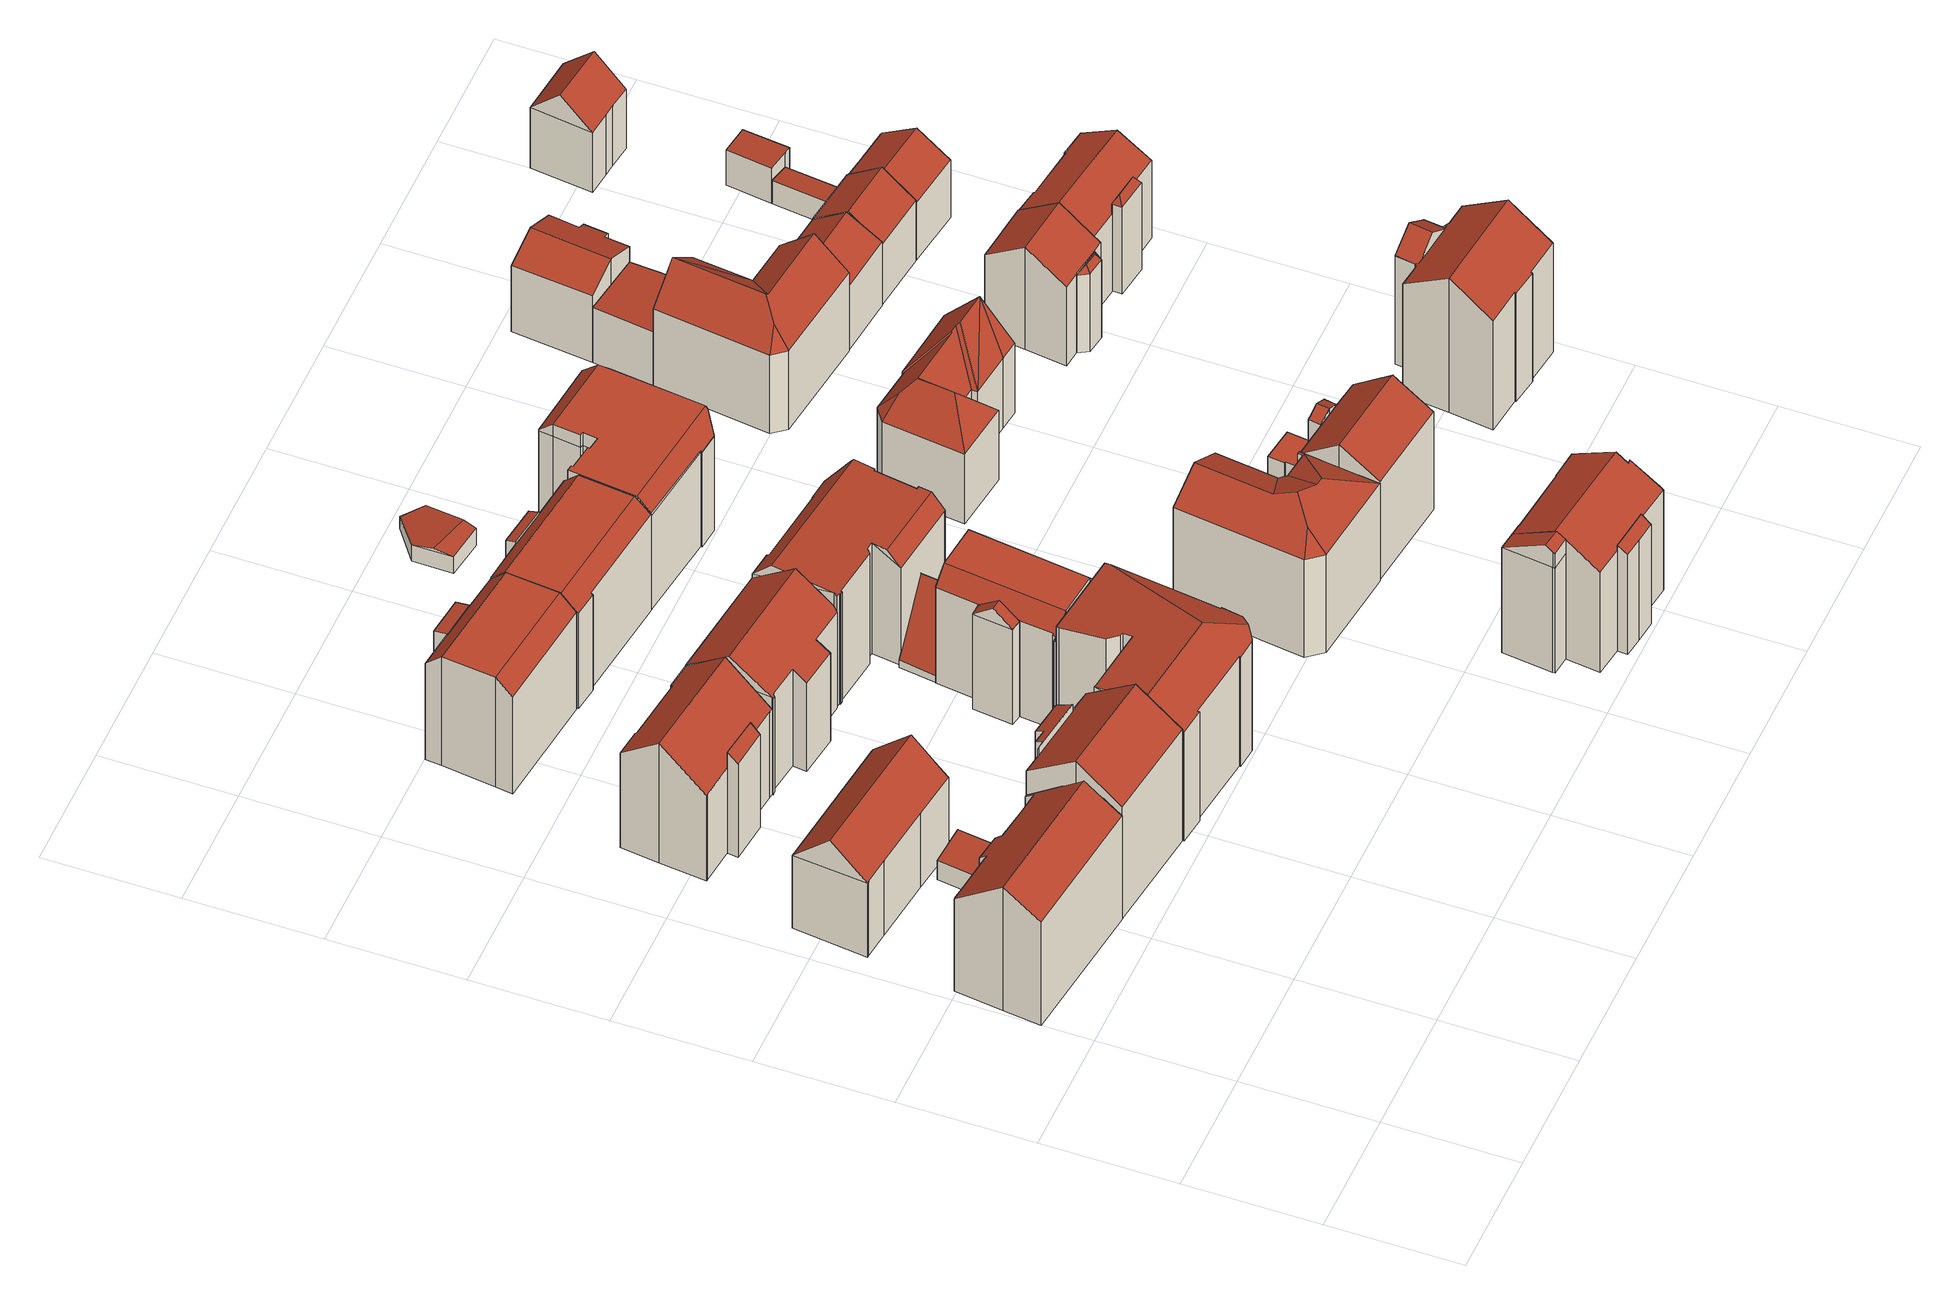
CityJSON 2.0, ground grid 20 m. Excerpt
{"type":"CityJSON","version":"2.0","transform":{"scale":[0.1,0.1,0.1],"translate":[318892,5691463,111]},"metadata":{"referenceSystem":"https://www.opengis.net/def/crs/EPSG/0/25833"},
"CityObjects":{
"building1":{"type":"Building","attributes":{"Dachtyp_tdc":"tdcGableRoof","Gemeindeschluessel":14713000,"Dachneigung":39.08,"QualitaetDacherkennung":72,"Geometrietyp2DReferenz":"3000","function":"31001_9998","roofType":"3100","measuredHeight":23.07},"geometry":[{"type":"MultiSurface","lod":"2","boundaries":[[[0,1,2,3]],[[1,4,5,2]],[[4,6,7,5]],[[6,8,9,7]],[[8,10,11,9]],[[10,12,13,11]],[[12,14,15,13]],[[14,16,17,15]],[[16,18,19,17]],[[18,20,21,19]],[[20,22,23,21]],[[22,24,25,23]],[[24,26,27,25]],[[26,28,29,27]],[[28,30,31,29]],[[30,0,3,31]],[[26,24,22,20,18,16,14,12,10,8,6,4,1,0]],[[0,30,28,26]],[[3,2,5,7,9,11,13,15,17,19,21,23,25,27,29,31]]],"semantics":{"surfaces":[{"type":"WallSurface"},{"type":"RoofSurface"},{"type":"GroundSurface"}],"values":[0,0,0,0,0,0,0,0,0,0,0,0,0,0,0,0,1,1,2]}}]},
"building2":{"type":"Building","attributes":{"Dachtyp_tdc":"tdcFreeFormRoof","Gemeindeschluessel":14713000,"Dachneigung":44,"QualitaetDacherkennung":68,"Geometrietyp2DReferenz":"3000","function":"31001_9998","roofType":"5000","measuredHeight":19.1},"geometry":[{"type":"MultiSurface","lod":"2","boundaries":[[[32,33,34,35]],[[33,36,37,34]],[[36,38,39,37]],[[38,40,41,39]],[[40,42,43,41]],[[42,44,45,43]],[[44,46,47,45]],[[46,48,49,47]],[[48,50,51,49]],[[50,32,35,51]],[[52,40,38,36,33,53]],[[44,42,52,53,32,50,48,46]],[[42,40,52]],[[33,32,53]],[[35,34,37,39,41,43,45,47,49,51]]],"semantics":{"surfaces":[{"type":"WallSurface"},{"type":"RoofSurface"},{"type":"GroundSurface"}],"values":[0,0,0,0,0,0,0,0,0,0,1,1,0,0,2]}}]},
"building3":{"type":"Building","attributes":{"Dachtyp_tdc":"tdcPolyFlatRoof","Gemeindeschluessel":14713000,"Dachneigung":8.87,"QualitaetDacherkennung":78,"Geometrietyp2DReferenz":"3000","function":"31001_9998","roofType":"2100","measuredHeight":4.42},"geometry":[{"type":"MultiSurface","lod":"2","boundaries":[[[54,55,56,57]],[[55,58,59,56]],[[58,60,61,59]],[[60,54,57,61]],[[60,58,55,54]],[[57,56,59,61]]],"semantics":{"surfaces":[{"type":"WallSurface"},{"type":"RoofSurface"},{"type":"GroundSurface"}],"values":[0,0,0,0,1,2]}}]},
"building4":{"type":"Building","attributes":{"Gemeindeschluessel":14713000,"Geometrietyp2DReferenz":"3000","function":"31001_9998","roofType":"9999"},"children":["building4-1","building4-2"]},
"building4-1":{"type":"BuildingPart","attributes":{"Dachtyp_tdc":"tdcPolyFlatRoof","Dachneigung":25.9,"QualitaetDacherkennung":53,"Geometrietyp2DReferenz":"3000","roofType":"2100","measuredHeight":21.74},"parents":["building4"],"geometry":[{"type":"MultiSurface","lod":"2","boundaries":[[[62,63,64,65,66]],[[67,68,69]],[[67,70,71,68]],[[70,72,73,71]],[[72,74,75,73]],[[74,76,77,75]],[[76,78,79,77]],[[78,62,66,79]],[[78,76,74,72,70,67,63,62]],[[66,65,68,71,73,75,77,79]],[[67,69,64,63]],[[69,68,65,64]]],"semantics":{"surfaces":[{"type":"WallSurface"},{"type":"RoofSurface"},{"type":"GroundSurface"},{"type":"ClosureSurface"}],"values":[0,0,0,0,0,0,0,0,1,2,0,3]}}]},
"building4-2":{"type":"BuildingPart","attributes":{"Dachtyp_tdc":"tdcGableRoof","Dachneigung":36.3,"QualitaetDacherkennung":72,"Geometrietyp2DReferenz":"3000","roofType":"3100","measuredHeight":25.84},"parents":["building4"],"geometry":[{"type":"MultiSurface","lod":"2","boundaries":[[[80,81,82,83]],[[81,69,68,82]],[[64,84,66,65]],[[84,85,86,66]],[[85,87,88,86]],[[87,89,90,88]],[[89,91,92,90]],[[91,93,94,92]],[[93,80,83,94]],[[89,87,85,84,64,69,81,80]],[[80,93,91,89]],[[83,82,68,65,66,86,88,90,92,94]],[[65,68,69,64]]],"semantics":{"surfaces":[{"type":"WallSurface"},{"type":"RoofSurface"},{"type":"GroundSurface"},{"type":"ClosureSurface"}],"values":[0,0,0,0,0,0,0,0,0,1,1,2,3]}}]},
"building5":{"type":"Building","attributes":{"Gemeindeschluessel":14713000,"Geometrietyp2DReferenz":"3000","function":"31001_9998","roofType":"9999"},"children":["building5-1","building5-2"]},
"building5-1":{"type":"BuildingPart","attributes":{"Dachtyp_tdc":"tdcGableRoof","Dachneigung":42.45,"QualitaetDacherkennung":60,"Geometrietyp2DReferenz":"3000","roofType":"3100","measuredHeight":22.22},"parents":["building5"],"geometry":[{"type":"MultiSurface","lod":"2","boundaries":[[[95,96,97,98]],[[96,99,100,97]],[[99,101,102,100]],[[101,103,104,102]],[[103,105,106,104]],[[105,107,108,106]],[[107,109,110,108]],[[103,101,99,96,95,111,112,113]],[[113,114,115,116,109,107,105,103]],[[110,117,118,119,120,121,122,98,97,100,102,104,106,108]],[[116,115,118,117]],[[115,114,119,118]],[[114,113,120,119]],[[113,112,121,120]],[[112,111,122,121]],[[111,95,98,122]],[[116,117,110,109]]],"semantics":{"surfaces":[{"type":"WallSurface"},{"type":"RoofSurface"},{"type":"GroundSurface"},{"type":"ClosureSurface"}],"values":[0,0,0,0,0,0,0,1,1,2,0,0,0,0,0,0,3]}}]},
"building5-2":{"type":"BuildingPart","attributes":{"Dachtyp_tdc":"tdcPolyFlatRoof","Dachneigung":42.51,"QualitaetDacherkennung":28,"Geometrietyp2DReferenz":"3000","roofType":"2100","measuredHeight":18.72},"parents":["building5"],"geometry":[{"type":"MultiSurface","lod":"2","boundaries":[[[123,124,116,117,125]],[[126,127,128,110,109]],[[127,123,125,128]],[[127,126,124,123]],[[125,117,110,128]],[[126,109,116,124]],[[109,110,117,116]]],"semantics":{"surfaces":[{"type":"WallSurface"},{"type":"RoofSurface"},{"type":"GroundSurface"},{"type":"ClosureSurface"}],"values":[0,0,0,1,2,0,3]}}]},
"building6":{"type":"Building","attributes":{"Gemeindeschluessel":14713000,"Geometrietyp2DReferenz":"3000","function":"31001_9998","roofType":"9999"},"children":["building6-1","building6-2"]},
"building6-1":{"type":"BuildingPart","attributes":{"Dachtyp_tdc":"tdcCutGableRoof","Dachneigung":1.69,"QualitaetDacherkennung":73,"Geometrietyp2DReferenz":"3000","roofType":"9999","measuredHeight":20.48},"parents":["building6"],"geometry":[{"type":"MultiSurface","lod":"2","boundaries":[[[129,130,131,132]],[[133,134,135,136]],[[134,137,138,135]],[[137,139,140,138]],[[139,141,142,140]],[[141,143,144,142]],[[143,145,146,144]],[[145,147,148,146]],[[147,149,150,148]],[[149,129,132,150]],[[139,137,134,133,151,130,129,149]],[[147,145,143,141]],[[149,147,141,139]],[[132,131,152,136,135,138,140,142,144,146,148,150]],[[152,131,130,151]],[[136,152,151,133]]],"semantics":{"surfaces":[{"type":"WallSurface"},{"type":"RoofSurface"},{"type":"GroundSurface"},{"type":"ClosureSurface"}],"values":[0,0,0,0,0,0,0,0,0,0,1,1,1,2,3,3]}}]},
"building6-2":{"type":"BuildingPart","attributes":{"Dachtyp_tdc":"tdcPolyFlatRoof","Dachneigung":6.76,"QualitaetDacherkennung":31,"Geometrietyp2DReferenz":"3000","roofType":"2100","measuredHeight":18.03},"parents":["building6"],"geometry":[{"type":"MultiSurface","lod":"2","boundaries":[[[153,154,155,131,130]],[[154,156,157,155]],[[156,158,133,136,157]],[[158,156,154,153,159]],[[152,131,155,157,136]],[[153,130,151,159]],[[130,131,152,151]],[[151,133,158,159]],[[151,152,136,133]]],"semantics":{"surfaces":[{"type":"WallSurface"},{"type":"RoofSurface"},{"type":"GroundSurface"},{"type":"ClosureSurface"}],"values":[0,0,0,1,2,0,3,0,3]}}]},
"building7":{"type":"Building","attributes":{"Dachtyp_tdc":"tdcFreeFormRoof","Gemeindeschluessel":14713000,"Dachneigung":35.93,"QualitaetDacherkennung":63,"Geometrietyp2DReferenz":"3000","function":"31001_9998","roofType":"5000","measuredHeight":22.52},"geometry":[{"type":"MultiSurface","lod":"2","boundaries":[[[160,161,162,163]],[[161,164,165,162]],[[164,166,167,165]],[[166,168,169,167]],[[168,170,171,169]],[[170,172,173,171]],[[172,174,175,173]],[[174,176,177,175]],[[176,178,179,177]],[[178,180,181,179]],[[180,182,183,181]],[[182,160,163,183]],[[184,166,164,185]],[[174,172,170,168,184,185,161,160,182,180,178,176]],[[164,161,185]],[[168,166,184]],[[163,162,165,167,169,171,173,175,177,179,181,183]]],"semantics":{"surfaces":[{"type":"WallSurface"},{"type":"RoofSurface"},{"type":"GroundSurface"}],"values":[0,0,0,0,0,0,0,0,0,0,0,0,1,1,0,0,2]}}]},
"building8":{"type":"Building","attributes":{"Dachtyp_tdc":"tdcFreeFormRoof","Gemeindeschluessel":14713000,"Dachneigung":10.15,"QualitaetDacherkennung":30,"Geometrietyp2DReferenz":"3000","function":"31001_9998","roofType":"5000","measuredHeight":23.52},"geometry":[{"type":"MultiSurface","lod":"2","boundaries":[[[186,187,188,189]],[[187,190,191,188]],[[190,192,193,191]],[[192,194,195,193]],[[194,196,197,195]],[[196,198,199,197]],[[198,200,201,199]],[[200,202,203,201]],[[202,204,205,203]],[[204,206,207,205]],[[206,208,209,207]],[[208,210,211,209]],[[210,212,213,211]],[[212,214,215,213]],[[214,216,217,215]],[[216,218,219,217]],[[218,220,221,219]],[[220,222,223,221]],[[222,224,225,223]],[[224,226,227,225]],[[226,186,189,227]],[[194,228,229,230,200,198,196]],[[229,228,192,190,187,186,226,224,222,220,218,231]],[[212,210,208,206,204,202,230,229,231,216,214]],[[218,216,231]],[[194,192,228]],[[202,200,230]],[[189,188,191,193,195,197,199,201,203,205,207,209,211,213,215,217,219,221,223,225,227]]],"semantics":{"surfaces":[{"type":"WallSurface"},{"type":"RoofSurface"},{"type":"GroundSurface"}],"values":[0,0,0,0,0,0,0,0,0,0,0,0,0,0,0,0,0,0,0,0,0,1,1,1,0,0,0,2]}}]},
"building9":{"type":"Building","attributes":{"Gemeindeschluessel":14713000,"Geometrietyp2DReferenz":"3000","function":"31001_9998","roofType":"9999"},"children":["building9-1","building9-2"]},
"building9-1":{"type":"BuildingPart","attributes":{"Dachtyp_tdc":"tdcCutGableRoof","Dachneigung":1.53,"QualitaetDacherkennung":75,"Geometrietyp2DReferenz":"3000","roofType":"9999","measuredHeight":20.64},"parents":["building9"],"geometry":[{"type":"MultiSurface","lod":"2","boundaries":[[[232,233,234,235]],[[233,236,237,234]],[[236,238,239,237]],[[238,240,241,239]],[[240,242,243,241]],[[242,244,245,243]],[[244,246,247,245]],[[246,248,249,247]],[[248,250,251,252,249]],[[253,254,255,256]],[[253,257,258,254]],[[257,259,260,258]],[[259,261,262,260]],[[261,263,264,262]],[[263,232,235,264]],[[236,233,232,263]],[[261,259,257,253,265,266,267,250,248,246,244,242,240,238]],[[263,261,238,236]],[[235,234,237,239,241,243,245,247,249,252,268,254,258,260,262,264]],[[269,251,250,267]],[[269,268,252,251]],[[253,256,265]],[[266,269,267]],[[255,254,268,269]],[[255,269,266,265,256]]],"semantics":{"surfaces":[{"type":"WallSurface"},{"type":"RoofSurface"},{"type":"GroundSurface"},{"type":"ClosureSurface"}],"values":[0,0,0,0,0,0,0,0,0,0,0,0,0,0,0,1,1,1,2,0,3,0,0,3,3]}}]},
"building9-2":{"type":"BuildingPart","attributes":{"Dachtyp_tdc":"tdcGableRoof","Dachneigung":37.8,"QualitaetDacherkennung":57,"Geometrietyp2DReferenz":"3000","roofType":"3100","measuredHeight":20.12},"parents":["building9"],"geometry":[{"type":"MultiSurface","lod":"2","boundaries":[[[251,270,271,252]],[[270,272,273,271]],[[272,255,254,273]],[[274,251,269,266,275,276]],[[256,277,276,275,265]],[[272,277,256,255]],[[270,274,276,277,272]],[[251,274,270]],[[252,271,273,254,268]],[[268,254,255,269]],[[252,268,269,251]],[[265,275,266]],[[255,256,265,266,269]]],"semantics":{"surfaces":[{"type":"WallSurface"},{"type":"RoofSurface"},{"type":"GroundSurface"},{"type":"ClosureSurface"}],"values":[0,0,0,1,1,0,0,0,2,3,3,0,3]}}]},
"building10":{"type":"Building","attributes":{"Gemeindeschluessel":14713000,"Geometrietyp2DReferenz":"3000","function":"31001_9998","roofType":"9999"},"children":["building10-1","building10-2"]},
"building10-1":{"type":"BuildingPart","attributes":{"Dachtyp_tdc":"tdcPolyFlatRoof","Dachneigung":19.89,"QualitaetDacherkennung":38,"Geometrietyp2DReferenz":"3000","roofType":"2100","measuredHeight":18.33},"parents":["building10"],"geometry":[{"type":"MultiSurface","lod":"2","boundaries":[[[278,279,280,281,282]],[[283,284,285,286,287]],[[284,278,282,285]],[[284,283,279,278]],[[282,281,286,285]],[[287,280,279,283]],[[287,286,281,280]]],"semantics":{"surfaces":[{"type":"WallSurface"},{"type":"RoofSurface"},{"type":"GroundSurface"},{"type":"ClosureSurface"}],"values":[0,0,0,1,2,0,3]}}]},
"building10-2":{"type":"BuildingPart","attributes":{"Dachtyp_tdc":"tdcCutGableRoof","Dachneigung":0.555,"QualitaetDacherkennung":73,"Geometrietyp2DReferenz":"3000","roofType":"9999","measuredHeight":20.12},"parents":["building10"],"geometry":[{"type":"MultiSurface","lod":"2","boundaries":[[[288,289,290,291]],[[289,292,293,290]],[[292,294,295,293]],[[294,296,297,295]],[[296,298,299,297]],[[298,300,301,299]],[[300,302,303,301]],[[302,287,286,303]],[[280,304,281]],[[304,305,306,281]],[[305,307,308,306]],[[307,309,310,308]],[[309,311,312,310]],[[311,288,291,312]],[[298,296,294,292,289,288,311]],[[309,307,305,304,280,287,302,300]],[[311,309,300,298]],[[291,290,293,295,297,299,301,303,286,281,306,308,310,312]],[[280,281,286,287]]],"semantics":{"surfaces":[{"type":"WallSurface"},{"type":"RoofSurface"},{"type":"GroundSurface"},{"type":"ClosureSurface"}],"values":[0,0,0,0,0,0,0,0,0,0,0,0,0,0,1,1,1,2,3]}}]},
"building11":{"type":"Building","attributes":{"Dachtyp_tdc":"tdcFreeFormRoof","Gemeindeschluessel":14713000,"Dachneigung":2.54,"QualitaetDacherkennung":44,"Geometrietyp2DReferenz":"3000","function":"31001_9998","roofType":"5000","measuredHeight":21.03},"geometry":[{"type":"MultiSurface","lod":"2","boundaries":[[[313,314,315,316]],[[314,317,318,315]],[[317,319,320,318]],[[319,321,322,320]],[[321,323,324,322]],[[323,325,326,324]],[[325,327,328,326]],[[327,329,330,328]],[[329,331,332,330]],[[331,333,334,332]],[[333,335,336,334]],[[335,337,338,336]],[[337,339,340,338]],[[339,341,342,340]],[[341,343,344,342]],[[343,345,346,344]],[[345,347,348,346]],[[347,349,350,348]],[[349,351,352,350]],[[351,353,354,352]],[[353,355,356,354]],[[355,357,358,356]],[[357,359,360,358]],[[359,361,362,360]],[[361,313,316,362]],[[363,333,331,329,327,325,323,321,364]],[[347,345,365,366,349]],[[339,337,335,363,364,319,317,314,313,361,359,357,355,353,351,366,365,343,341]],[[335,333,363]],[[345,343,365]],[[351,349,366]],[[321,319,364]],[[316,315,318,320,322,324,326,328,330,332,334,336,338,340,342,344,346,348,350,352,354,356,358,360,362]]],"semantics":{"surfaces":[{"type":"WallSurface"},{"type":"RoofSurface"},{"type":"GroundSurface"}],"values":[0,0,0,0,0,0,0,0,0,0,0,0,0,0,0,0,0,0,0,0,0,0,0,0,0,1,1,1,0,0,0,0,2]}}]},
"building12":{"type":"Building","attributes":{"Dachtyp_tdc":"tdcFreeFormRoof","Gemeindeschluessel":14713000,"Dachneigung":61.98,"QualitaetDacherkennung":3,"Geometrietyp2DReferenz":"3000","function":"31001_9998","roofType":"5000","measuredHeight":12.29},"geometry":[{"type":"MultiSurface","lod":"2","boundaries":[[[367,368,369]],[[370,371,372]],[[235,260,373,374]],[[371,370,260,235]],[[370,368,373,260]],[[368,367,374,373]],[[367,371,235,374]],[[372,369,368,370]],[[371,367,369,372]]],"semantics":{"surfaces":[{"type":"WallSurface"},{"type":"GroundSurface"},{"type":"RoofSurface"}],"values":[0,0,1,0,0,0,0,2,2]}}]},
"building13":{"type":"Building","attributes":{"Gemeindeschluessel":14713000,"Geometrietyp2DReferenz":"3000","function":"31001_9998","roofType":"9999"},"children":["building13-1","building13-2","building13-3"]},
"building13-1":{"type":"BuildingPart","attributes":{"Dachtyp_tdc":"tdcGableRoof","Dachneigung":29.04,"QualitaetDacherkennung":49,"Geometrietyp2DReferenz":"3000","roofType":"3100","measuredHeight":23.21},"parents":["building13"],"geometry":[{"type":"MultiSurface","lod":"2","boundaries":[[[375,376,377,378]],[[376,379,380,377]],[[379,381,382,380]],[[383,375,378,384]],[[385,386,387,388,389]],[[386,390,391,381,379,387]],[[376,388,387,379]],[[375,389,388,376]],[[383,392,385,389,375]],[[378,377,380,382,393,384]],[[384,393,394,383]],[[393,382,381,394]],[[386,385,392,390]],[[390,392,383,394,391]],[[391,394,381]]],"semantics":{"surfaces":[{"type":"WallSurface"},{"type":"RoofSurface"},{"type":"GroundSurface"},{"type":"ClosureSurface"}],"values":[0,0,0,0,1,1,0,0,0,2,3,3,0,3,3]}}]},
"building13-2":{"type":"BuildingPart","attributes":{"Dachtyp_tdc":"tdcGableRoof","Dachneigung":33.99,"QualitaetDacherkennung":71,"Geometrietyp2DReferenz":"3000","roofType":"3100","measuredHeight":23.21},"parents":["building13"],"geometry":[{"type":"MultiSurface","lod":"2","boundaries":[[[395,396,397,398]],[[396,399,400,397]],[[399,401,402,400]],[[401,403,404,402]],[[403,405,406,404]],[[405,407,408,406]],[[407,409,410,408]],[[409,411,412,410]],[[411,413,414,412]],[[413,415,416,414]],[[415,417,418,416]],[[419,420,421,422]],[[420,392,383,384,421]],[[423,424,382,381]],[[423,395,398,424]],[[425,390,392,420,419,417,415,413,411,409,407,405]],[[405,403,401,399,396,395,423,381,425]],[[398,397,400,402,404,406,408,410,412,414,416,418,422,421,384,393,382,424]],[[422,418,417,419]],[[391,390,425]],[[393,384,383,394]],[[394,383,392,390,391]],[[381,391,425]],[[393,394,381,382]],[[381,394,391]]],"semantics":{"surfaces":[{"type":"WallSurface"},{"type":"RoofSurface"},{"type":"GroundSurface"},{"type":"ClosureSurface"}],"values":[0,0,0,0,0,0,0,0,0,0,0,0,0,0,0,1,1,2,3,0,3,3,0,3,3]}}]},
"building13-3":{"type":"BuildingPart","attributes":{"Dachtyp_tdc":"tdcPolyFlatRoof","Dachneigung":33.67,"QualitaetDacherkennung":29,"Geometrietyp2DReferenz":"3000","roofType":"2100","measuredHeight":19.67},"parents":["building13"],"geometry":[{"type":"MultiSurface","lod":"2","boundaries":[[[426,427,428,418,417]],[[427,429,430,428]],[[429,431,432,430]],[[431,433,419,422,432]],[[431,429,427,426,433]],[[422,418,428,430,432]],[[417,419,433,426]],[[417,418,422,419]]],"semantics":{"surfaces":[{"type":"WallSurface"},{"type":"RoofSurface"},{"type":"GroundSurface"},{"type":"ClosureSurface"}],"values":[0,0,0,0,1,2,0,3]}}]},
"building14":{"type":"Building","attributes":{"Dachtyp_tdc":"tdcFreeFormRoof","Gemeindeschluessel":14713000,"Dachneigung":30.12,"QualitaetDacherkennung":33,"Geometrietyp2DReferenz":"3000","function":"31001_9998","roofType":"5000","measuredHeight":22.2},"geometry":[{"type":"MultiSurface","lod":"2","boundaries":[[[434,435,436,437]],[[435,438,439,436]],[[438,440,441,439]],[[440,442,443,441]],[[442,444,445,443]],[[444,446,447,445]],[[446,448,449,447]],[[448,450,451,449]],[[450,452,453,451]],[[452,454,455,453]],[[454,434,437,455]],[[456,454,452]],[[456,452,450]],[[457,456,450,448]],[[458,459,457,448,446]],[[460,461,458,446,444]],[[462,460,444,442]],[[462,442,440]],[[463,461,460,462,440,438]],[[463,438,435]],[[459,458,461,463,435,434]],[[456,457,459,434,454]],[[437,436,439,441,443,445,447,449,451,453,455]]],"semantics":{"surfaces":[{"type":"WallSurface"},{"type":"RoofSurface"},{"type":"GroundSurface"}],"values":[0,0,0,0,0,0,0,0,0,0,0,1,1,1,1,1,1,0,1,1,1,1,2]}}]},
"building15":{"type":"Building","attributes":{"Dachtyp_tdc":"tdcFreeFormRoof","Gemeindeschluessel":14713000,"Dachneigung":11.13,"QualitaetDacherkennung":38,"Geometrietyp2DReferenz":"3000","function":"31001_9998","roofType":"5000","measuredHeight":3.64},"geometry":[{"type":"MultiSurface","lod":"2","boundaries":[[[464,465,466,467]],[[465,468,469,466]],[[468,470,471,469]],[[470,472,473,471]],[[472,464,467,473]],[[465,474,475,468]],[[474,464,472,470,475]],[[470,468,475]],[[465,464,474]],[[467,466,469,471,473]]],"semantics":{"surfaces":[{"type":"WallSurface"},{"type":"RoofSurface"},{"type":"GroundSurface"}],"values":[0,0,0,0,0,1,1,0,0,2]}}]},
"building16":{"type":"Building","attributes":{"Dachtyp_tdc":"tdcFreeFormRoof","Gemeindeschluessel":14713000,"Dachneigung":0.577,"QualitaetDacherkennung":60,"Geometrietyp2DReferenz":"3000","function":"31001_9998","roofType":"5000","measuredHeight":20.09},"geometry":[{"type":"MultiSurface","lod":"2","boundaries":[[[476,477,478,479]],[[480,481,482]],[[483,484,481,480]],[[485,486,487,488]],[[482,486,485]],[[489,490,484,483]],[[491,492,493,494,495,496,497,498,499,500,501,502,503,504,505,506,507,508,509]],[[510,511,492,491]],[[511,512,493,492]],[[512,513,494,493]],[[513,514,495,494]],[[514,476,496,495]],[[476,479,497,496]],[[479,515,498,497]],[[515,516,499,498]],[[516,489,500,499]],[[489,483,501,500]],[[483,480,502,501]],[[480,482,503,502]],[[482,485,504,503]],[[485,488,505,504]],[[488,517,506,505]],[[517,518,507,506]],[[518,519,508,507]],[[519,520,509,508]],[[520,510,491,509]],[[484,490,521,487,486,482,481]],[[478,477,522,523]],[[524,525,526,527,528,529,530,531,521,490,532,523,522]],[[515,523,532,516]],[[516,532,490,489]],[[488,487,521,531,517]],[[517,531,530,518]],[[518,530,529,519]],[[519,529,528,520]],[[520,528,527,510]],[[510,527,526,511]],[[511,526,525,512]],[[512,525,524,513]],[[513,524,522,514]],[[479,478,523,515]],[[514,522,477,476]]],"semantics":{"surfaces":[{"type":"WallSurface"},{"type":"GroundSurface"},{"type":"RoofSurface"}],"values":[0,0,0,0,0,0,1,0,0,0,0,0,0,0,0,0,0,0,0,0,0,0,0,0,0,0,2,2,2,0,0,0,0,0,0,0,0,0,0,0,0,0]}}]},
"building17":{"type":"Building","attributes":{"Dachtyp_tdc":"tdcPolyFlatRoof","Gemeindeschluessel":14713000,"Dachneigung":12.07,"QualitaetDacherkennung":53,"Geometrietyp2DReferenz":"3000","function":"31001_9998","roofType":"2100","measuredHeight":3.82},"geometry":[{"type":"MultiSurface","lod":"2","boundaries":[[[533,534,535,536]],[[534,537,538,535]],[[537,539,540,538]],[[539,541,542,540]],[[541,543,544,542]],[[543,545,546,544]],[[545,533,536,546]],[[545,543,541,539,537,534,533]],[[536,535,538,540,542,544,546]]],"semantics":{"surfaces":[{"type":"WallSurface"},{"type":"RoofSurface"},{"type":"GroundSurface"}],"values":[0,0,0,0,0,0,0,1,2]}}]},
"building18":{"type":"Building","attributes":{"Gemeindeschluessel":14713000,"Geometrietyp2DReferenz":"3000","function":"31001_9998","roofType":"9999"},"children":["building18-1","building18-2"]},
"building18-1":{"type":"BuildingPart","attributes":{"Dachtyp_tdc":"tdcGableRoof","Dachneigung":37.62,"QualitaetDacherkennung":71,"Geometrietyp2DReferenz":"3000","roofType":"3100","measuredHeight":22.19},"parents":["building18"],"geometry":[{"type":"MultiSurface","lod":"2","boundaries":[[[547,548,549,550]],[[548,551,552,549]],[[551,553,554,552]],[[553,555,556,554]],[[555,557,558,556]],[[557,559,560,558]],[[559,561,562,560]],[[561,563,564,562]],[[563,565,566,564]],[[561,559,557,555]],[[555,553,551,548,547,567,565,563,561]],[[568,550,549,552,554,556,558,560,562,564,566]],[[550,568,567,547]],[[568,566,565,567]]],"semantics":{"surfaces":[{"type":"WallSurface"},{"type":"RoofSurface"},{"type":"GroundSurface"},{"type":"ClosureSurface"}],"values":[0,0,0,0,0,0,0,0,0,1,1,2,3,3]}}]},
"building18-2":{"type":"BuildingPart","attributes":{"Dachtyp_tdc":"tdcGableRoof","Dachneigung":24.14,"QualitaetDacherkennung":48,"Geometrietyp2DReferenz":"3000","roofType":"3100","measuredHeight":18.77},"parents":["building18"],"geometry":[{"type":"MultiSurface","lod":"2","boundaries":[[[569,570,571,572]],[[570,573,574,571]],[[573,575,576,574]],[[575,577,578,576]],[[577,579,550,578]],[[579,547,550]],[[580,569,572,566,565]],[[581,579,577,575,573]],[[573,570,569,580,581]],[[572,571,574,576,578,550,568,566]],[[567,547,579,581]],[[568,550,547,567]],[[580,565,567,581]],[[568,567,565,566]]],"semantics":{"surfaces":[{"type":"WallSurface"},{"type":"RoofSurface"},{"type":"GroundSurface"},{"type":"ClosureSurface"}],"values":[0,0,0,0,0,0,0,1,1,2,0,3,0,3]}}]},
"building19":{"type":"Building","attributes":{"Dachtyp_tdc":"tdcPolyFlatRoof","Gemeindeschluessel":14713000,"Dachneigung":0,"QualitaetDacherkennung":79,"Geometrietyp2DReferenz":"3000","function":"31001_9998","roofType":"1000","measuredHeight":3.42},"geometry":[{"type":"MultiSurface","lod":"2","boundaries":[[[582,583,584,585]],[[583,586,587,584]],[[586,588,589,587]],[[588,590,591,589]],[[590,592,593,591]],[[592,594,595,593]],[[594,596,597,595]],[[596,598,599,597]],[[598,600,601,599]],[[600,602,603,601]],[[602,582,585,603]],[[602,600,598,596,594,592,590,588,586,583,582]],[[585,584,587,589,591,593,595,597,599,601,603]]],"semantics":{"surfaces":[{"type":"WallSurface"},{"type":"RoofSurface"},{"type":"GroundSurface"}],"values":[0,0,0,0,0,0,0,0,0,0,0,1,2]}}]},
"building20":{"type":"Building","attributes":{"Dachtyp_tdc":"tdcFreeFormRoof","Gemeindeschluessel":14713000,"Dachneigung":49.64,"QualitaetDacherkennung":9,"Geometrietyp2DReferenz":"3000","function":"31001_9998","roofType":"5000","measuredHeight":19.16},"geometry":[{"type":"MultiSurface","lod":"2","boundaries":[[[604,605,606,607]],[[605,608,609,606]],[[608,610,611,609]],[[610,612,613,611]],[[612,614,615,613]],[[614,616,617,615]],[[616,618,619,617]],[[618,620,621,619]],[[620,622,623,621]],[[622,624,625,623]],[[624,626,627,625]],[[626,604,607,627]],[[628,629,630,631,626,624]],[[632,628,624,622]],[[622,633,632]],[[620,633,622]],[[633,620,618]],[[633,618,616]],[[629,628,632,633,616,614]],[[630,629,614,612]],[[634,635,631,630,612,610]],[[634,610,608]],[[636,635,634,608,605]],[[636,605,604]],[[631,635,636,604,626]],[[607,606,609,611,613,615,617,619,621,623,625,627]]],"semantics":{"surfaces":[{"type":"WallSurface"},{"type":"RoofSurface"},{"type":"GroundSurface"}],"values":[0,0,0,0,0,0,0,0,0,0,0,0,1,1,1,1,1,0,1,1,1,1,1,1,1,2]}}]},
"building21":{"type":"Building","attributes":{"Dachtyp_tdc":"tdcFreeFormRoof","Gemeindeschluessel":14713000,"Dachneigung":41.68,"QualitaetDacherkennung":18,"Geometrietyp2DReferenz":"3000","function":"31001_9998","roofType":"5000","measuredHeight":19.39},"geometry":[{"type":"MultiSurface","lod":"2","boundaries":[[[637,638,639,640]],[[638,641,642,639]],[[641,643,644,642]],[[643,645,646,644]],[[645,647,648,646]],[[647,649,650,648]],[[649,651,652,650]],[[651,653,654,652]],[[653,637,640,654]],[[655,656,657,653,651]],[[655,651,649]],[[658,659,656,655,649,647]],[[658,647,645]],[[659,658,645,643]],[[637,641,638]],[[637,643,641]],[[657,643,637]],[[657,659,643]],[[659,657,656]],[[657,637,653]],[[640,639,642,644,646,648,650,652,654]]],"semantics":{"surfaces":[{"type":"WallSurface"},{"type":"RoofSurface"},{"type":"GroundSurface"}],"values":[0,0,0,0,0,0,0,0,0,1,1,1,0,1,1,1,1,1,1,0,2]}}]},
"building22":{"type":"Building","attributes":{"Dachtyp_tdc":"tdcPolyFlatRoof","Gemeindeschluessel":14713000,"Dachneigung":3.27,"QualitaetDacherkennung":68,"Geometrietyp2DReferenz":"3000","function":"31001_9998","roofType":"2100","measuredHeight":10.28},"geometry":[{"type":"MultiSurface","lod":"2","boundaries":[[[660,661,662,663]],[[661,664,640,662]],[[664,665,654,640]],[[665,660,663,654]],[[665,664,661,660]],[[663,662,640,654]]],"semantics":{"surfaces":[{"type":"WallSurface"},{"type":"RoofSurface"},{"type":"GroundSurface"}],"values":[0,0,0,0,1,2]}}]},
"building23":{"type":"Building","attributes":{"Dachtyp_tdc":"tdcGableRoof","Gemeindeschluessel":14713000,"Dachneigung":23.44,"QualitaetDacherkennung":75,"Geometrietyp2DReferenz":"3000","function":"31001_9998","roofType":"3100","measuredHeight":14.7},"geometry":[{"type":"MultiSurface","lod":"2","boundaries":[[[666,667,668,669]],[[667,670,671,668]],[[670,672,673,671]],[[672,674,675,673]],[[674,676,677,675]],[[676,678,662,677]],[[678,679,680,662]],[[679,681,663,680]],[[681,682,683,663]],[[682,666,669,683]],[[679,678,676,674,672,670,667,666]],[[666,682,681,679]],[[669,668,671,673,675,677,662,680,663,683]]],"semantics":{"surfaces":[{"type":"WallSurface"},{"type":"RoofSurface"},{"type":"GroundSurface"}],"values":[0,0,0,0,0,0,0,0,0,0,1,1,2]}}]},
"building24":{"type":"Building","attributes":{"Gemeindeschluessel":14713000,"Geometrietyp2DReferenz":"3000","function":"31001_9998","roofType":"9999"},"children":["building24-1","building24-2"]},
"building24-1":{"type":"BuildingPart","attributes":{"Dachtyp_tdc":"tdcGableRoof","Dachneigung":35.41,"QualitaetDacherkennung":48,"Geometrietyp2DReferenz":"3000","roofType":"3100","measuredHeight":22.94},"parents":["building24"],"geometry":[{"type":"MultiSurface","lod":"2","boundaries":[[[684,685,686,687,688,689]],[[684,689,690]],[[690,689,688,691,692]],[[692,691,693]],[[694,695,696,697,698,699,700]],[[684,690,698,697]],[[690,692,699,698]],[[692,693,700,699]],[[693,701,702,694,700]],[[693,691,688,687,703,704,701]],[[687,686,703]],[[703,686,685,704]],[[704,695,694,702,701]],[[704,685,696,695]],[[697,696,685,684]]],"semantics":{"surfaces":[{"type":"RoofSurface"},{"type":"WallSurface"},{"type":"GroundSurface"},{"type":"ClosureSurface"}],"values":[0,1,1,1,2,1,1,1,1,0,1,3,3,3,3]}}]},
"building24-2":{"type":"BuildingPart","attributes":{"Dachtyp_tdc":"tdcGableRoof","Dachneigung":35.67,"QualitaetDacherkennung":69,"Geometrietyp2DReferenz":"3000","roofType":"3100","measuredHeight":25.06},"parents":["building24"],"geometry":[{"type":"MultiSurface","lod":"2","boundaries":[[[702,705,706,694]],[[705,707,708,706]],[[707,709,710,708]],[[709,711,712,710]],[[711,713,714,712]],[[713,715,716,714]],[[715,717,718,716]],[[717,719,720,718]],[[719,721,722,720]],[[721,723,724,722]],[[723,725,726,724]],[[725,727,728,726]],[[727,684,697,728]],[[723,721,719,717,715,713,711,709]],[[709,707,705,702,701,729,703,686,730,684,727,725,723]],[[697,696,695,694,706,708,710,712,714,716,718,720,722,724,726,728]],[[684,730,685]],[[685,696,697,684]],[[729,704,703]],[[686,685,730]],[[704,685,686,703]],[[704,695,696,685]],[[701,704,729]],[[702,694,695,704,701]]],"semantics":{"surfaces":[{"type":"WallSurface"},{"type":"RoofSurface"},{"type":"GroundSurface"},{"type":"ClosureSurface"}],"values":[0,0,0,0,0,0,0,0,0,0,0,0,0,1,1,2,0,3,0,0,3,3,0,3]}}]},
"building25":{"type":"Building","attributes":{"Gemeindeschluessel":14713000,"Geometrietyp2DReferenz":"3000","function":"31001_9998","roofType":"9999"},"children":["building25-1","building25-2"]},
"building25-1":{"type":"BuildingPart","attributes":{"Dachtyp_tdc":"tdcGableRoof","Dachneigung":35.48,"QualitaetDacherkennung":57,"Geometrietyp2DReferenz":"3000","roofType":"3100","measuredHeight":19.09},"parents":["building25"],"geometry":[{"type":"MultiSurface","lod":"2","boundaries":[[[731,732,733,734]],[[732,735,736,733]],[[735,737,738,736]],[[737,739,740,738]],[[739,741,742,740]],[[741,743,744,742]],[[743,745,746,744]],[[745,747,748,746]],[[747,749,750,751,748]],[[743,741,739,737]],[[737,735,732,731,749,747,745,743]],[[751,733,736,738,740,742,744,746,748]],[[734,750,749,731]],[[734,733,751,750]]],"semantics":{"surfaces":[{"type":"WallSurface"},{"type":"RoofSurface"},{"type":"GroundSurface"},{"type":"ClosureSurface"}],"values":[0,0,0,0,0,0,0,0,0,1,1,2,0,3]}}]},
"building25-2":{"type":"BuildingPart","attributes":{"Dachtyp_tdc":"tdcFreeFormRoof","Dachneigung":54.49,"QualitaetDacherkennung":20,"Geometrietyp2DReferenz":"3000","roofType":"5000","measuredHeight":15.57},"parents":["building25"],"geometry":[{"type":"MultiSurface","lod":"2","boundaries":[[[750,752,753,751]],[[752,754,755,753]],[[756,757,754,752]],[[756,752,750]],[[757,756,750,734]],[[757,734,754]],[[751,753,755,733]],[[751,733,734,750]],[[733,755,754,734]]],"semantics":{"surfaces":[{"type":"WallSurface"},{"type":"RoofSurface"},{"type":"GroundSurface"},{"type":"ClosureSurface"}],"values":[0,0,1,1,1,1,2,3,0]}}]},
"building26":{"type":"Building","attributes":{"Dachtyp_tdc":"tdcGableRoof","Gemeindeschluessel":14713000,"Dachneigung":36.64,"QualitaetDacherkennung":43,"Geometrietyp2DReferenz":"3000","function":"31001_9998","roofType":"3100","measuredHeight":14.92},"geometry":[{"type":"MultiSurface","lod":"2","boundaries":[[[758,759,760,761]],[[759,762,763,760]],[[762,764,765,763]],[[764,758,761,765]],[[762,759,766]],[[758,764,767]],[[759,758,767,766]],[[764,762,766,767]],[[761,760,763,765]]],"semantics":{"surfaces":[{"type":"WallSurface"},{"type":"RoofSurface"},{"type":"GroundSurface"}],"values":[0,0,0,0,0,0,1,1,2]}}]},
"building27":{"type":"Building","attributes":{"Dachtyp_tdc":"tdcGableRoof","Gemeindeschluessel":14713000,"Dachneigung":36.78,"QualitaetDacherkennung":56,"Geometrietyp2DReferenz":"3000","function":"31001_9998","roofType":"3100","measuredHeight":15.01},"geometry":[{"type":"MultiSurface","lod":"2","boundaries":[[[768,769,770,771]],[[769,772,773,770]],[[772,774,775,773]],[[774,768,771,775]],[[772,769,776]],[[768,774,777]],[[769,768,777,776]],[[774,772,776,777]],[[771,770,773,775]]],"semantics":{"surfaces":[{"type":"WallSurface"},{"type":"RoofSurface"},{"type":"GroundSurface"}],"values":[0,0,0,0,0,0,1,1,2]}}]},
"building28":{"type":"Building","attributes":{"Gemeindeschluessel":14713000,"Geometrietyp2DReferenz":"3000","function":"31001_9998","roofType":"9999"},"children":["building28-1","building28-2"]},
"building28-1":{"type":"BuildingPart","attributes":{"Dachtyp_tdc":"tdcFreeFormRoof","Dachneigung":61.06,"QualitaetDacherkennung":14,"Geometrietyp2DReferenz":"3000","roofType":"5000","measuredHeight":17.64},"parents":["building28"],"geometry":[{"type":"MultiSurface","lod":"2","boundaries":[[[778,779,780,781,782]],[[779,783,784,780]],[[785,786,783,779]],[[785,779,778]],[[786,785,778,787]],[[786,787,783]],[[788,781,780,784,789]],[[782,790,787,778]],[[782,781,788,790]],[[789,784,783,787,790,791]],[[790,788,789,791]]],"semantics":{"surfaces":[{"type":"WallSurface"},{"type":"RoofSurface"},{"type":"GroundSurface"},{"type":"ClosureSurface"}],"values":[0,0,1,1,1,1,2,0,3,0,3]}}]},
"building28-2":{"type":"BuildingPart","attributes":{"Dachtyp_tdc":"tdcFreeFormRoof","Dachneigung":31.37,"QualitaetDacherkennung":38,"Geometrietyp2DReferenz":"3000","roofType":"5000","measuredHeight":17.8},"parents":["building28"],"geometry":[{"type":"MultiSurface","lod":"2","boundaries":[[[791,792,746,789]],[[792,793,794,746]],[[793,795,742,794]],[[795,796,797,742]],[[796,798,799,797]],[[798,800,801,799]],[[800,802,803,801]],[[802,804,805,803]],[[804,806,807,805]],[[806,808,809,807]],[[808,810,811,809]],[[810,782,781,811]],[[806,804,802,800,798,796,795,793]],[[793,792,791,790,782,810,808,806]],[[781,788,789,746,794,742,797,799,801,803,805,807,809,811]],[[788,781,782,790]],[[791,789,788,790]]],"semantics":{"surfaces":[{"type":"WallSurface"},{"type":"RoofSurface"},{"type":"GroundSurface"},{"type":"ClosureSurface"}],"values":[0,0,0,0,0,0,0,0,0,0,0,0,1,1,2,3,3]}}]},
"building29":{"type":"Building","attributes":{"Dachtyp_tdc":"tdcGableRoof","Gemeindeschluessel":14713000,"Dachneigung":33.61,"QualitaetDacherkennung":56,"Geometrietyp2DReferenz":"3000","function":"31001_9998","roofType":"3100","measuredHeight":14.19},"geometry":[{"type":"MultiSurface","lod":"2","boundaries":[[[812,813,814,815]],[[813,816,817,814]],[[816,818,819,817]],[[818,820,773,819]],[[820,821,822,773]],[[821,823,770,822]],[[823,824,825,770]],[[824,812,815,825]],[[821,820,818,816]],[[816,813,812,824,823,821]],[[815,814,817,819,773,822,770,825]]],"semantics":{"surfaces":[{"type":"WallSurface"},{"type":"RoofSurface"},{"type":"GroundSurface"}],"values":[0,0,0,0,0,0,0,0,1,1,2]}}]},
"building30":{"type":"Building","attributes":{"Dachtyp_tdc":"tdcPolyFlatRoof","Gemeindeschluessel":14713000,"Dachneigung":9.77,"QualitaetDacherkennung":56,"Geometrietyp2DReferenz":"3000","function":"31001_9998","roofType":"2100","measuredHeight":4.35},"geometry":[{"type":"MultiSurface","lod":"2","boundaries":[[[826,827,828,829]],[[827,830,831,828]],[[830,832,833,831]],[[832,826,829,833]],[[832,830,827,826]],[[829,828,831,833]]],"semantics":{"surfaces":[{"type":"WallSurface"},{"type":"RoofSurface"},{"type":"GroundSurface"}],"values":[0,0,0,0,1,2]}}]},
"building31":{"type":"Building","attributes":{"Dachtyp_tdc":"tdcPolyFlatRoof","Gemeindeschluessel":14713000,"Dachneigung":5.13,"QualitaetDacherkennung":74,"Geometrietyp2DReferenz":"3000","function":"31001_9998","roofType":"2100","measuredHeight":6.55},"geometry":[{"type":"MultiSurface","lod":"2","boundaries":[[[834,835,836,829]],[[835,837,838,836]],[[837,839,840,838]],[[839,841,828,840]],[[841,834,829,828]],[[841,839,837,835,834]],[[829,836,838,840,828]]],"semantics":{"surfaces":[{"type":"WallSurface"},{"type":"RoofSurface"},{"type":"GroundSurface"}],"values":[0,0,0,0,0,1,2]}}]},
"building32":{"type":"Building","attributes":{"Dachtyp_tdc":"tdcFreeFormRoof","Gemeindeschluessel":14713000,"Dachneigung":44.63,"QualitaetDacherkennung":56,"Geometrietyp2DReferenz":"3000","function":"31001_9998","roofType":"5000","measuredHeight":15.72},"geometry":[{"type":"MultiSurface","lod":"2","boundaries":[[[842,843,844,845]],[[843,846,847,844]],[[846,848,849,847]],[[848,850,851,849]],[[850,852,853,851]],[[852,842,845,853]],[[854,846,843,855]],[[850,848,854,855,842,852]],[[843,842,855]],[[848,846,854]],[[845,844,847,849,851,853]]],"semantics":{"surfaces":[{"type":"WallSurface"},{"type":"RoofSurface"},{"type":"GroundSurface"}],"values":[0,0,0,0,0,0,1,1,0,0,2]}}]}
},
"vertices":[
[7,532,237],[16,603,179],[16,603,7],[7,532,7],[21,603,179],[21,603,7],[46,600,179],[46,600,7],[98,594,179],[98,594,7],[104,593,179],[104,593,7],[106,604,170],[106,604,7],[147,598,170],[147,598,7],[146,588,179],[146,588,7],[195,581,179],[195,581,7],[230,577,179],[230,577,7],[232,590,168],[232,590,7],[236,590,168],[236,590,7],[226,505,237],[226,505,7],[218,448,200],[218,448,7],[0,475,200],[0,475,7],
[32,731,144],[45,842,142],[45,842,6],[32,731,6],[50,841,142],[50,841,6],[259,816,142],[259,816,6],[263,815,142],[263,815,6],[252,724,163],[252,724,6],[250,704,144],[250,704,6],[176,714,144],[176,714,6],[78,726,144],[78,726,6],[36,731,144],[36,731,6],[256,759,197],[39,786,197],
[240,613,51],[185,621,43],[185,621,7],[240,613,7],[196,699,43],[196,699,7],[251,692,51],[251,692,7],
[359,575,226],[359,574,226],[359,574,213],[359,574,8],[359,575,8],[266,586,226],[266,586,8],[266,586,213],[281,585,226],[281,585,8],[283,596,220],[283,596,8],[305,593,220],[305,593,8],[306,605,214],[306,605,8],[361,598,214],[361,598,8],
[227,517,267],[236,590,213],[236,590,8],[227,517,8],[359,575,213],[396,570,213],[396,570,8],[394,558,222],[394,558,8],[387,497,267],[387,497,8],[379,428,216],[379,428,8],[218,448,216],[218,448,8],
[138,1097,185],[234,1085,185],[234,1085,6],[138,1097,6],[235,1088,184],[235,1088,6],[276,1083,184],[276,1083,6],[269,1025,229],[269,1025,6],[261,956,165],[261,956,6],[255,957,165],[255,957,6],[202,963,165],[202,963,6],[138,1099,183],[98,1104,183],[91,1047,229],[83,977,165],[86,977,165],[140,971,165],[140,971,6],[86,977,6],[83,977,6],[91,1047,6],[98,1104,6],[138,1099,6],
[138,955,180],[140,971,194],[138,955,6],[202,963,194],[199,948,180],[199,948,6],
[152,1399,186],[210,1392,186],[210,1392,7],[152,1399,7],[270,1384,186],[269,1384,186],[269,1384,7],[270,1384,7],[326,1377,186],[326,1377,7],[323,1354,210],[323,1354,7],[313,1274,212],[313,1274,7],[310,1250,187],[310,1250,7],[136,1270,187],[136,1270,7],[139,1295,212],[139,1295,7],[149,1375,210],[149,1375,7],[210,1391,186],[210,1391,7],
[210,1392,188],[212,1411,185],[212,1411,7],[271,1404,185],[271,1404,7],[270,1384,188],[210,1391,188],
[260,954,185],[261,956,187],[261,956,7],[260,954,7],[276,1083,185],[276,1083,7],[456,1062,184],[456,1062,7],[441,941,191],[441,941,7],[437,935,186],[437,935,7],[380,942,187],[380,942,7],[378,921,172],[378,921,7],[315,929,172],[315,929,7],[318,950,187],[318,950,7],[267,957,187],[267,957,7],[265,954,185],[265,954,7],[448,998,233],[268,1019,233],
[485,578,226],[493,646,213],[493,646,9],[485,578,9],[494,651,213],[494,651,9],[625,635,213],[625,635,9],[604,464,213],[604,464,9],[607,464,212],[607,464,9],[602,433,212],[602,433,9],[600,431,213],[600,431,9],[567,405,213],[567,405,9],[564,404,212],[564,404,9],[531,407,212],[531,407,9],[532,409,213],[532,409,9],[420,423,213],[420,423,9],[420,420,212],[420,420,9],[378,425,212],[378,425,9],[379,428,213],[379,428,9],[394,558,231],[394,558,9],[399,557,231],[399,557,9],[498,545,231],[498,545,9],[500,560,229],[500,560,9],[496,561,229],[496,561,9],[624,627,214],[543,465,245],[583,417,221],[385,484,245],
[648,816,169],[625,635,169],[625,635,12],[648,816,12],[587,640,219],[587,640,12],[522,648,217],[522,648,12],[494,651,184],[494,651,12],[494,654,185],[494,654,12],[498,653,189],[498,653,12],[499,658,189],[499,658,12],[501,658,191],[501,658,12],[506,707,191],[506,707,189],[506,707,12],[514,768,191],[514,768,12],[514,768,189],[514,768,190],[522,831,191],[522,831,12],[523,831,193],[523,831,12],[544,828,217],[544,828,12],[610,820,219],[610,820,12],[514,766,191],[507,710,191],[507,707,191],[507,707,12],[507,707,189],
[489,710,189],[489,710,12],[496,769,189],[496,769,12],[489,710,190],[510,737,214],[493,739,214],[496,769,190],
[458,1376,187],[457,1361,192],[457,1361,188],[457,1361,9],[458,1376,9],[395,1369,192],[397,1384,187],[397,1384,9],[395,1369,9],[395,1369,188],
[510,1225,188],[349,1245,188],[349,1245,9],[510,1225,9],[348,1242,186],[348,1242,9],[310,1247,186],[310,1247,9],[310,1250,188],[310,1250,9],[313,1273,210],[313,1273,9],[323,1356,209],[323,1356,9],[326,1377,188],[326,1377,9],[457,1361,189],[526,1353,188],[526,1353,9],[525,1348,193],[525,1348,9],[523,1332,209],[523,1332,9],[513,1249,210],[513,1249,9],
[442,933,216],[442,934,216],[442,934,10],[442,933,10],[437,935,216],[437,935,10],[441,941,216],[441,941,10],[456,1062,191],[456,1062,10],[495,1057,191],[495,1057,10],[495,1053,194],[495,1053,10],[614,1039,194],[614,1039,10],[614,1041,191],[614,1041,10],[648,1037,191],[648,1037,10],[671,1008,218],[671,1008,10],[667,974,219],[667,974,10],[664,974,219],[664,974,10],[657,911,216],[657,911,10],[659,911,216],[659,911,10],[661,910,216],[661,910,10],[656,871,191],[656,871,10],[654,871,191],[654,871,10],[537,885,191],[537,885,10],[543,929,216],[543,929,10],[531,930,216],[531,930,10],[524,924,216],[524,924,10],[448,934,216],[448,934,10],[447,932,216],[447,932,10],[444,932,216],[444,932,10],[671,1005,221],[453,1033,221],[659,891,215],[540,906,215],
[654,871,29],[531,886,26],[589,879,135],[523,831,24],[648,816,29],[582,824,135],[531,886,12],[654,871,12],
[835,87,211],[835,91,211],[835,91,15],[835,87,15],[844,166,211],[844,166,15],[872,162,211],[872,162,15],[864,84,211],[864,84,15],[864,84,238],[865,97,247],[837,101,247],[835,91,240],[835,87,238],[865,98,247],[865,99,246],[864,84,237],[865,99,15],[865,99,211],
[889,159,212],[991,148,211],[991,148,15],[889,159,15],[991,149,211],[991,149,15],[1036,144,211],[1036,144,15],[1035,133,217],[1035,133,15],[1028,79,247],[1028,79,15],[1026,61,235],[1026,61,15],[1032,61,235],[1032,61,15],[1028,17,206],[1028,17,15],[1027,12,202],[1027,12,15],[967,20,202],[967,20,15],[967,19,202],[967,19,15],[902,27,202],[858,33,202],[858,33,15],[902,27,15],[889,160,211],[889,160,15],[865,99,247],
[967,19,212],[964,4,201],[964,4,15],[931,8,201],[931,8,15],[901,12,201],[901,12,15],[902,27,212],
[908,362,195],[761,379,195],[761,379,13],[908,362,13],[742,402,195],[742,402,13],[768,596,195],[768,596,13],[880,582,195],[880,582,13],[868,489,195],[868,489,13],[877,479,195],[877,479,13],[918,474,195],[918,474,13],[919,482,195],[919,482,13],[921,481,195],[921,481,13],[923,481,195],[923,481,13],[921,480,196],[920,472,196],[847,426,227],[859,424,227],[809,472,228],[817,442,235],[824,589,228],[780,413,216],
[557,1560,33],[535,1480,41],[535,1480,9],[557,1560,9],[477,1489,40],[477,1489,9],[478,1548,39],[478,1548,9],[528,1585,30],[528,1585,9],[540,1500,45],[477,1517,45],
[599,1418,186],[599,1418,189],[721,1406,187],[721,1406,186],[674,1202,186],[674,1202,187],[641,1206,186],[698,1221,186],[698,1221,208],[641,1208,186],[641,1208,188],[510,1225,190],[510,1225,186],[699,1224,186],[699,1224,211],[572,1336,10],[593,1333,10],[596,1355,10],[591,1356,10],[596,1397,10],[599,1418,10],[721,1406,10],[718,1382,10],[716,1364,10],[699,1224,10],[698,1221,10],[674,1202,10],[641,1206,10],[641,1208,10],[510,1225,10],[525,1348,10],[534,1347,10],[534,1344,10],[572,1339,10],[572,1336,186],[593,1333,186],[596,1355,186],[591,1356,186],[596,1397,186],[718,1382,186],[716,1364,186],[525,1348,186],[534,1347,186],[534,1344,186],[572,1339,186],[513,1246,211],[596,1397,209],[718,1382,209],[591,1356,210],[596,1355,210],[593,1333,210],[572,1336,210],[572,1339,210],[534,1344,210],[534,1347,210],[525,1348,210],[716,1364,210],
[981,474,53],[923,481,53],[923,481,14],[981,474,14],[921,481,53],[921,481,14],[927,525,43],[927,525,14],[990,518,43],[990,518,14],[987,492,49],[987,492,14],[984,493,49],[984,493,14],
[1023,469,190],[1065,463,190],[1065,463,15],[1023,469,15],[1064,462,191],[1064,462,15],[1066,462,191],[1066,462,15],[1059,404,237],[1059,404,15],[1052,344,198],[1052,344,15],[908,362,198],[908,362,15],[915,422,237],[915,422,15],[923,481,190],[923,481,15],[981,474,190],[981,474,15],[1004,471,190],[1004,471,15],
[984,493,192],[987,492,194],[987,492,15],[984,493,15],[1006,490,202],[1006,490,15],[1023,488,193],[1023,488,15],[1026,487,192],[1026,487,15],[1023,469,192],[981,474,192],[1004,471,202],
[1023,488,50],[1029,543,50],[1029,543,16],[1023,488,16],[1027,543,50],[1027,543,16],[1030,568,50],[1030,568,16],[1081,561,50],[1081,561,16],[1069,461,50],[1069,461,16],[1066,462,50],[1066,462,16],[1064,462,50],[1064,462,16],[1065,463,50],[1065,463,16],[1023,469,50],[1023,469,16],[1026,487,50],[1026,487,16],
[895,891,142],[804,903,142],[804,903,12],[895,891,12],[819,1024,142],[819,1024,12],[841,1040,142],[841,1040,12],[913,1031,142],[913,1031,12],[913,1034,142],[913,1034,12],[1029,1021,142],[1029,1021,12],[1016,917,142],[1016,917,12],[985,921,142],[985,921,12],[916,929,142],[916,929,12],[916,938,142],[916,938,12],[902,940,142],[902,940,12],[966,980,198],[955,981,198],[954,980,196],[862,991,196],[970,975,203],[1023,969,203],[846,1011,175],[861,991,196],[855,938,196],
[992,1359,157],[991,1352,157],[991,1352,11],[992,1359,11],[990,1342,157],[990,1342,11],[982,1271,157],[982,1271,11],[1054,1262,157],[1054,1262,11],[1041,1159,157],[1041,1159,11],[880,1180,157],[880,1180,11],[864,1200,157],[864,1200,11],[886,1372,157],[886,1372,11],[895,1207,183],[922,1229,205],[939,1366,205],[1048,1211,204],[924,1226,203],
[898,1462,114],[998,1450,108],[998,1450,11],[898,1462,11],[992,1359,108],[886,1372,114],
[963,1575,158],[1013,1569,136],[1013,1569,11],[963,1575,11],[1007,1524,136],[1007,1524,11],[1018,1522,132],[1018,1522,11],[1014,1486,132],[1014,1486,11],[1003,1487,136],[1003,1487,11],[998,1450,137],[949,1456,158],[949,1456,11],[898,1462,135],[911,1581,135],[911,1581,11],
[1273,459,219],[1272,453,219],[1278,452,223],[1310,448,247],[1315,483,247],[1277,488,220],[1277,488,219],[1348,478,222],[1348,478,219],[1352,478,219],[1349,451,17],[1348,444,17],[1272,453,17],[1273,459,17],[1277,488,17],[1348,478,17],[1352,478,17],[1349,451,219],[1349,451,218],[1342,445,223],[1348,444,219],
[1355,443,223],[1355,443,17],[1390,439,223],[1390,439,17],[1382,371,268],[1382,371,17],[1374,305,220],[1374,305,17],[1315,312,220],[1315,312,17],[1314,310,219],[1314,310,17],[1272,316,219],[1272,316,17],[1272,318,220],[1272,318,17],[1213,325,220],[1213,325,17],[1221,390,268],[1221,390,17],[1229,458,224],[1229,458,17],[1266,454,223],[1266,454,17],[1348,444,223],[1272,453,223],
[1145,882,161],[1145,882,160],[1145,882,14],[1145,882,159],[1118,885,161],[1118,885,14],[1126,946,205],[1126,946,14],[1133,1006,161],[1133,1006,14],[1226,996,160],[1226,996,14],[1218,935,205],[1218,935,14],[1212,887,170],[1212,887,14],[1211,874,160],[1211,874,14],[1194,876,160],[1194,876,159],[1194,876,14],
[1183,862,159],[1183,862,14],[1154,866,159],[1154,866,14],[1180,870,169],[1159,873,169],
[1054,1262,124],[1144,1251,124],[1144,1251,13],[1054,1262,13],[1132,1149,132],[1132,1149,13],[1041,1159,132],[1041,1159,13],[1138,1201,162],[1048,1211,162],
[1144,1251,125],[1235,1239,125],[1235,1239,14],[1144,1251,14],[1223,1138,127],[1223,1138,14],[1132,1149,126],[1132,1149,14],[1229,1188,164],[1138,1199,164],
[1320,874,176],[1317,859,176],[1317,859,14],[1320,874,14],[1320,874,159],[1266,866,176],[1266,866,14],[1310,868,190],[1274,873,189],[1267,881,176],[1267,881,14],[1267,880,14],[1267,881,159],[1267,880,159],
[1212,887,159],[1219,941,192],[1219,941,14],[1226,996,158],[1265,990,158],[1265,990,14],[1265,988,159],[1265,988,14],[1346,977,159],[1346,977,14],[1346,979,158],[1346,979,14],[1388,973,158],[1388,973,14],[1381,919,191],[1381,919,14],[1375,868,159],[1375,868,14],[1320,875,160],[1320,875,14],
[1322,1227,122],[1325,1226,122],[1325,1226,14],[1322,1227,14],[1319,1175,156],[1319,1175,14],[1313,1125,121],[1313,1125,14],[1223,1138,121],[1229,1188,156],[1229,1188,14],[1235,1239,122],[1270,1234,122],[1270,1234,14],
[1248,1350,59],[1283,1345,53],[1283,1345,16],[1248,1350,16],[1270,1234,53],[1270,1234,16],[1235,1239,59],[1235,1239,16],
[1248,1350,82],[1257,1418,82],[1257,1418,16],[1303,1413,78],[1303,1413,16],[1295,1344,78],[1295,1344,16],[1283,1345,79],
[1185,1576,122],[1196,1668,124],[1196,1668,11],[1185,1576,11],[1287,1658,123],[1287,1658,11],[1275,1565,122],[1275,1565,11],[1240,1570,122],[1240,1570,11],[1222,1572,122],[1222,1572,11],[1281,1612,169],[1191,1624,169]
]}
